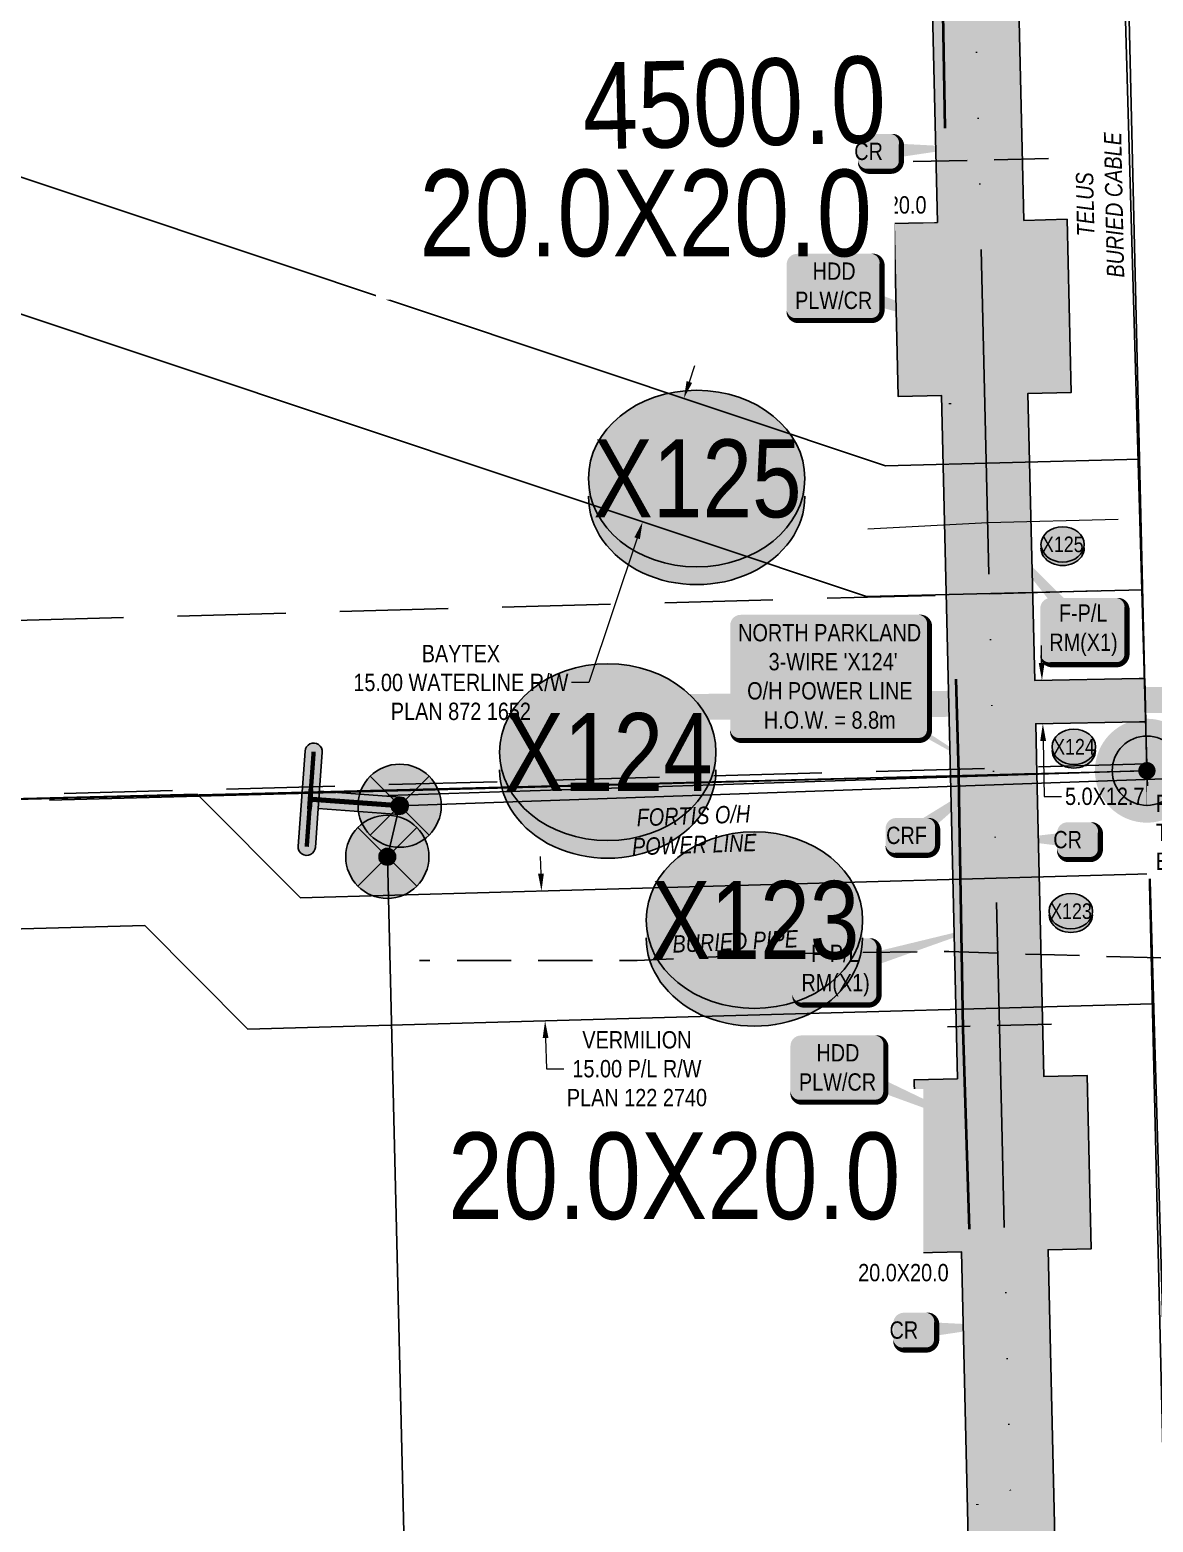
# Model space of a CAD drawing. Extents: x 88833 to 97610, y 5963373 to 5974710.
# Drawn here: x 95443.8 to 95573.4, y 5967470 to 5967642.2 of the extents above; entities that cross this region are included whole.
import ezdxf
from ezdxf.enums import TextEntityAlignment as Align

# ---------------------------------------------------------------- set-up
doc = ezdxf.new("R2010")
doc.units = 0
doc.header["$LTSCALE"] = 5
doc.header["$PDSIZE"] = 5
for name, pattern in [('COOP2', [10, 5, -1, 0, -1, 0, -1, 0, -1, 0, -1]), ('DASHDOT', [25.4, 12.7, -6.35, 0, -6.35]), ('foc-ACCESSROAD', [3.75, 2.5, -1.25]), ('foc-QUARTERLINE', [33, 25, -3, 2, -3]), ('foc-TIELINE', [1.875, 1.25, -0.625]), ('UG_PIPE', [1.875, 1.25, -0.625])]:
    doc.linetypes.add(name, pattern=pattern)
doc.layers.get('Defpoints').update_dxf_attribs({"color": 9})
for name, color, linetype in [('AS-FENCE', 48, 'foc-FENCE'), ('AS-PIPE-UG', 44, 'UG_PIPE'), ('AS-PIPE-UG-T-1000', 44, 'Continuous'), ('AS-POWER', 104, 'foc-POWER'), ('AS-POWER-EXISTING-PP', 72, 'Continuous'), ('AS-POWER-EXISTING-PP-1000', 72, 'Continuous'), ('AS-POWER-T-1000', 104, 'Continuous'), ('AS-ROADS', 254, 'Continuous'), ('AS-SYMBOL', 7, 'Continuous'), ('AS-SYMBOL-1000', 7, 'Continuous'), ('AS-TELEPHONE', 224, 'foc-TEL'), ('AS-TELEPHONE-T-1000', 224, 'Continuous'), ('F-AR', 190, 'foc-ACCESSROAD'), ('F-RW', 190, 'Continuous'), ('L-MON', 1, 'Continuous'), ('L-MON-1000', 1, 'Continuous'), ('L-MON-T-1000', 1, 'Continuous'), ('L-QSEC', 8, 'foc-QUARTERLINE'), ('L-SEC', 7, 'Continuous'), ('L-TITLEDB', 4, 'Continuous'), ('P-APEX RECON PAY ITEMS-1000', 240, 'Continuous'), ('P-APEX RECON-10m BUFFER', 51, 'COOP2'), ('P-APEX RECON-URBAN', 30, 'COOP2'), ('P-APEX RECON-WORK AREA', 104, 'Continuous'), ('P-BUFFER-PURPLE', 187, 'foc-TIELINE'), ('P-BUFFER-PURPLE-T', 187, 'Continuous'), ('P-CROSSINGS', 250, 'Continuous'), ('P-CROSSINGS-1000', 250, 'Continuous')]:
    doc.layers.add(name, color=color, linetype=linetype)
for name, color, linetype, lineweight in [('AS-RECON EXISTING', 151, 'DASHDOT', 40), ('F-WS-T-1000', 190, 'Continuous', 9), ('P-APEX RECON-TWS-T', 104, 'Continuous', 9), ('P-APEX RECON-TWS-T-1000', 104, 'Continuous', 9)]:
    doc.layers.add(name, color=color, linetype=linetype, lineweight=lineweight)
doc.layers.add('AS-WATER PIPE', color=7, linetype='foc-WATER', lineweight=9, true_color=0x8ac4ff)
doc.layers.add('P-APEX RECON-TO BE DRILLED-H', color=7, linetype='Continuous', true_color=0xffafe1)
doc.styles.add('1.8', font='ARIALN.TTF', dxfattribs={"height": 2})
doc.styles.add('100L', font='ARIALN.TTF', dxfattribs={"height": 10})
doc.styles.add('175L', font='ARIALN.TTF', dxfattribs={"height": 2})
doc.styles.add('80', font='ARIALN.TTF', dxfattribs={"height": 10})
doc.styles.add('Crossing', font='ARIALN.TTF', dxfattribs={"height": 10})
doc.styles.add('foc-LtypeFont', font='ARIALN.TTF', dxfattribs={"height": 7.35})
doc.linetypes.add('foc-FENCE', pattern='A,10,-1,["X",foc-LtypeFont,S=0.2,R=0,X=-0.625,Y=-0.75],-1.24', length=12.24)
doc.linetypes.add('foc-POWER', pattern='A,6,-1,["P",foc-LtypeFont,S=0.2,R=0,X=-0.625,Y=-0.75],-1.24,4', length=12.24)
doc.linetypes.add('foc-TEL', pattern='A,2,-1,["T",foc-LtypeFont,S=0.2,R=0,X=-0.425,Y=-0.75],-1.24,8', length=12.24)
doc.linetypes.add('foc-WATER', pattern='A,10,-1,["W",foc-LtypeFont,S=0.2,R=0,X=-0.425,Y=-0.75],-2', length=13)
doc.dimstyles.new('Compass 1 000', dxfattribs={"dimtxt": 1.8, "dimasz": 2, "dimexe": 0.2, "dimexo": 0.0625, "dimgap": 0.5, "dimtad": 0, "dimtih": 1, "dimtoh": 1, "dimzin": 0, "dimdsep": 46, "dimtxsty": '1.8', "dimcen": 0.1, "dimse1": 1, "dimse2": 1, "dimclrd": 256, "dimclrt": 256, "dimaunit": 1, "dimadec": 4, "dimazin": 0, "dimtfac": 0.06, "dimtofl": 0, "dimtmove": 0, "dimatfit": 0, "dimfxl": 0.2, "dimtolj": 1, "dimtzin": 0, "dimlwd": -1, "dimarcsym": 0})

# ---------------------------------------------------------------- blocks, each defined once
blk = doc.blocks.new('fdia')
at = {"color": 255, "const_width": 1}
blk.add_lwpolyline([(-0.5, 0, 1), (0.5, 0, 1)], format="xyb", close=True, dxfattribs=at)
blk = doc.blocks.new('Fdiaa')
blk.add_blockref('fdia', (0, 0))
blk = doc.blocks.new('fdib')
at = {"color": 1, "const_width": 1.6}
blk.add_lwpolyline([(-0.4, 0, 1), (0.4, 0, 1)], format="xyb", close=True, dxfattribs=at)
at = {"color": 1}
blk.add_circle((0, 0), 0.8, dxfattribs=at)
blk = doc.blocks.new('Fdibb')
blk.add_blockref('fdib', (0, 0))
blk = doc.blocks.new('fdicc')
for name in ['Fdibb', 'Fdiaa']:
    blk.add_blockref(name, (0, 0))
blk = doc.blocks.new('FDI')
blk.add_blockref('fdicc', (0, 0))
blk = doc.blocks.new('POWERPOLE')
h = blk.add_hatch(color=255)
edge = h.paths.add_edge_path()
edge.add_arc((0, 0), 0.96, 0, 360)
at = {"linetype": 'Continuous'}
for p, q in [((0.679, -0.679), (-0.679, 0.679)), ((-0.679, -0.679), (0.679, 0.679))]:
    blk.add_line(p, q, dxfattribs=at)
blk.add_circle((0, 0), 0.96, dxfattribs=at)
blk = doc.blocks.new('*U551')
h = blk.add_hatch(color=255)
edge = h.paths.add_edge_path()
edge.add_line((-51.5, -37), (51.5, -37))
edge.add_arc((51.5, -31), 6, 270, 360)
edge.add_line((57.5, -31), (57.5, 29.5))
edge.add_arc((51.5, 29.5), 6, 0, 90)
edge.add_line((51.5, 35.5), (-51.5, 35.5))
edge.add_arc((-51.5, 29.5), 6, 90, 180)
edge.add_line((-57.5, 29.5), (-57.5, -31))
edge.add_arc((-51.5, -31), 6, 180, 270)
at = {"color": 104, "flags": 128}
blk.add_lwpolyline([(-51.5, -37, 3, 3, 0), (51.5, -37, 3, 3, 0.414214), (57.5, -31, 3, 3, 0), (57.5, 29.5, 3, 0, 0.414214), (51.5, 35.5, 0, 0, 0), (-51.5, 35.5, 0, 0, 0.414214), (-57.5, 29.5, 0, 0, 0), (-57.5, -31, 0, 3, 0.414214)], format="xyseb", close=True, dxfattribs=at)
blk.add_lwpolyline([(94.56, -57.3, 0, 7.5, 0), (0, 0, 0, 0, 0)], format="xyseb", dxfattribs=at)
at = {"color": 104, "style": '80'}
blk.add_attdef('ENTER_TEXT_001', (-26.85, -4.92), '', height=10, dxfattribs=at)
blk = doc.blocks.new('*U552')
h = blk.add_hatch(color=255)
h.dxf.hatch_style = 1
edge = h.paths.add_edge_path()
edge.add_arc((0.08, 1.097), 0.2, -4.1716, 175.8284, ccw=False)
edge.add_line((0.279, 1.083), (0.185, -0.214))
edge.add_line((0.185, -0.214), (0.119, -1.112))
edge.add_arc((-0.08, -1.097), 0.2, 175.8284, 355.8284, ccw=False)
edge.add_line((-0.279, -1.083), (-0.119, 1.112))
h = blk.add_hatch(color=255)
h.dxf.hatch_style = 1
edge = h.paths.add_edge_path()
edge.add_arc((2.065, -0.151), 0.2, -94.1716, 85.8284, ccw=False)
edge.add_line((2.05, -0.35), (0.185, -0.214))
edge.add_line((0.185, -0.214), (0.214, 0.185))
edge.add_line((0.214, 0.185), (2.079, 0.049))
at = {"color": 255}
blk.add_lwpolyline([(-0.119, 1.112, -1), (0.279, 1.083), (0.185, -0.214), (0.119, -1.112, -1), (-0.279, -1.083)], format="xyb", close=True, dxfattribs=at)
at = {"color": 72, "const_width": 0.1, "flags": 128}
for points in [[(0.08, 1.097), (-0.08, -1.097)], [(2.065, -0.151), (0, 0)]]:
    blk.add_lwpolyline(points, dxfattribs=at)
at = {"color": 255, "flags": 128}
blk.add_lwpolyline([(2.079, 0.049, -1), (2.05, -0.35), (0.185, -0.214), (0.214, 0.185)], format="xyb", close=True, dxfattribs=at)
blk = doc.blocks.new('*U984')
at = {"true_color": 0xffffa8}
h = blk.add_hatch(color=51, dxfattribs=at)
edge = h.paths.add_edge_path()
edge.add_line((-21.5, -20), (21.5, -20))
edge.add_arc((21.5, -14), 6, 270, 360)
edge.add_line((27.5, -14), (27.5, 12.5))
edge.add_arc((21.5, 12.5), 6, 0, 90)
edge.add_line((21.5, 18.5), (-21.5, 18.5))
edge.add_arc((-21.5, 12.5), 6, 90, 180)
edge.add_line((-27.5, 12.5), (-27.5, -14))
edge.add_arc((-21.5, -14), 6, 180, 270)
at = {"color": 240, "flags": 128}
blk.add_lwpolyline([(-21.5, -20, 3, 3, 0), (21.5, -20, 3, 3, 0.414214), (27.5, -14, 3, 3, 0), (27.5, 12.5, 3, 0, 0.414214), (21.5, 18.5, 0, 0, 0), (-21.5, 18.5, 0, 0, 0.414214), (-27.5, 12.5, 0, 0, 0), (-27.5, -14, 0, 3, 0.414214)], format="xyseb", close=True, dxfattribs=at)
for points in [[(-10.61, 7.54, 0, 10, 0), (0, 0, 5, 5, 0)], [(85.57, -28.3, 0, 10, 0), (0, 0, 5, 5, 0)]]:
    blk.add_lwpolyline(points, format="xyseb", dxfattribs=at)
at = {"color": 4, "style": '80'}
blk.add_attdef('OTHER_001', (-14.7, -5), '', height=10, dxfattribs=at)
blk = doc.blocks.new('*U985')
at = {"true_color": 0xffffa8}
h = blk.add_hatch(color=51, dxfattribs=at)
edge = h.paths.add_edge_path()
edge.add_line((-21.5, -20), (21.5, -20))
edge.add_arc((21.5, -14), 6, 270, 360)
edge.add_line((27.5, -14), (27.5, 12.5))
edge.add_arc((21.5, 12.5), 6, 0, 90)
edge.add_line((21.5, 18.5), (-21.5, 18.5))
edge.add_arc((-21.5, 12.5), 6, 90, 180)
edge.add_line((-27.5, 12.5), (-27.5, -14))
edge.add_arc((-21.5, -14), 6, 180, 270)
at = {"color": 240, "flags": 128}
blk.add_lwpolyline([(-21.5, -20, 3, 3, 0), (21.5, -20, 3, 3, 0.414214), (27.5, -14, 3, 3, 0), (27.5, 12.5, 3, 0, 0.414214), (21.5, 18.5, 0, 0, 0), (-21.5, 18.5, 0, 0, 0.414214), (-27.5, 12.5, 0, 0, 0), (-27.5, -14, 0, 3, 0.414214)], format="xyseb", close=True, dxfattribs=at)
for points in [[(-10.61, 7.54, 0, 10, 0), (0, 0, 5, 5, 0)], [(93.04, -39.18, 0, 10, 0), (0, 0, 5, 5, 0)]]:
    blk.add_lwpolyline(points, format="xyseb", dxfattribs=at)
at = {"color": 4, "style": '80'}
blk.add_attdef('OTHER_001', (-14.7, -5), '', height=10, dxfattribs=at)
blk = doc.blocks.new('*U986')
at = {"true_color": 0xffffa8}
h = blk.add_hatch(color=51, dxfattribs=at)
edge = h.paths.add_edge_path()
edge.add_line((-19, -20), (19, -20))
edge.add_arc((19, -14), 6, 270, 360)
edge.add_line((25, -14), (25, 12.5))
edge.add_arc((19, 12.5), 6, 0, 90)
edge.add_line((19, 18.5), (-19, 18.5))
edge.add_arc((-19, 12.5), 6, 90, 180)
edge.add_line((-25, 12.5), (-25, -14))
edge.add_arc((-19, -14), 6, 180, 270)
at = {"color": 240, "flags": 128}
for points in [[(92.55, 27.58, 0, 10, 0), (0, 0, 5, 5, 0)], [(-10.61, 7.54, 0, 10, 0), (0, 0, 5, 5, 0)]]:
    blk.add_lwpolyline(points, format="xyseb", dxfattribs=at)
blk.add_lwpolyline([(-19, -20, 3, 3, 0), (19, -20, 3, 3, 0.414214), (25, -14, 3, 3, 0), (25, 12.5, 3, 0, 0.414214), (19, 18.5, 0, 0, 0), (-19, 18.5, 0, 0, 0.414214), (-25, 12.5, 0, 0, 0), (-25, -14, 0, 3, 0.414214)], format="xyseb", close=True, dxfattribs=at)
at = {"color": 4, "style": '80'}
blk.add_attdef('OTHER_001', (-14.7, -5), '', height=10, dxfattribs=at)
blk = doc.blocks.new('*U987')
at = {"true_color": 0xffffa8}
h = blk.add_hatch(color=51, dxfattribs=at)
edge = h.paths.add_edge_path()
edge.add_line((-9, -11.5), (9, -11.5))
edge.add_arc((9, -5.5), 6, 270, 360)
edge.add_line((15, -5.5), (15, 4))
edge.add_arc((9, 4), 6, 0, 90)
edge.add_line((9, 10), (-9, 10))
edge.add_arc((-9, 4), 6, 90, 180)
edge.add_line((-15, 4), (-15, -5.5))
edge.add_arc((-9, -5.5), 6, 180, 270)
at = {"color": 240, "flags": 128}
for points in [[(47.15, 34.94, 0, 10, 0), (0, 0, 5, 5, 0)], [(-10.61, 7.54, 0, 10, 0), (0, 0, 5, 5, 0)]]:
    blk.add_lwpolyline(points, format="xyseb", dxfattribs=at)
blk.add_lwpolyline([(-9, -11.5, 3, 3, 0), (9, -11.5, 3, 3, 0.414214), (15, -5.5, 3, 3, 0), (15, 4, 3, 0, 0.414214), (9, 10, 0, 0, 0), (-9, 10, 0, 0, 0.414214), (-15, 4, 0, 0, 0), (-15, -5.5, 0, 3, 0.414214)], format="xyseb", close=True, dxfattribs=at)
at = {"color": 4, "style": '80'}
blk.add_attdef('OTHER_001', (-14.7, -5), '', height=10, dxfattribs=at)
blk = doc.blocks.new('*D988')
at = {"layer": 'Defpoints', "color": 0, "transparency": 16777216}
for p in [(95525.69, 5967597.51), (95514.5, 5967585.42), (95520.93, 5967583.27)]:
    blk.add_point(p, dxfattribs=at)
at = {"layer": 'F-WS-T-1000', "transparency": 16777216}
for p, q in [((95519.89, 5967601.56), (95520.52, 5967603.46)), ((95513.86, 5967583.52), (95508.3, 5967566.86)), ((95508.3, 5967566.86), (95506.3, 5967566.86))]:
    blk.add_line(p, q, dxfattribs=at)
for points in [[(95519.57, 5967601.66), (95520.21, 5967601.45), (95519.26, 5967599.66)], [(95513.55, 5967583.63), (95514.18, 5967583.42), (95514.5, 5967585.42)]]:
    blk.add_solid(points, dxfattribs=at)
at = {"layer": 'F-WS-T-1000', "transparency": 16777216, "insert": (95493.52, 5967566.86), "char_height": 2, "attachment_point": 5, "style": '1.8'}
blk.add_mtext('\\A1;BAYTEX\\P15.00 WATERLINE R/W\\PPLAN 872 1652', dxfattribs=at)
blk = doc.blocks.new('*D989')
at = {"layer": 'Defpoints', "color": 0, "transparency": 16777216}
for p in [(95523.12, 5967543.37), (95503.24, 5967527.83), (95523.54, 5967528.39)]:
    blk.add_point(p, dxfattribs=at)
at = {"layer": 'F-WS-T-1000', "transparency": 16777216}
for p, q in [((95502.77, 5967544.8), (95502.71, 5967546.8)), ((95503.3, 5967525.83), (95503.4, 5967522.28)), ((95503.4, 5967522.28), (95505.4, 5967522.28))]:
    blk.add_line(p, q, dxfattribs=at)
for points in [[(95503.1, 5967544.81), (95502.43, 5967544.79), (95502.82, 5967542.8)], [(95503.63, 5967525.84), (95502.96, 5967525.82), (95503.24, 5967527.83)]]:
    blk.add_solid(points, dxfattribs=at)
at = {"layer": 'F-WS-T-1000', "transparency": 16777216, "insert": (95513.84, 5967522.28), "char_height": 2, "attachment_point": 5, "style": '1.8'}
blk.add_mtext('\\A1;VERMILION\\P15.00 P/L R/W\\PPLAN 122 2740', dxfattribs=at)
blk = doc.blocks.new('*U990')
at = {"true_color": 0xffffa8}
h = blk.add_hatch(color=51, dxfattribs=at)
edge = h.paths.add_edge_path()
edge.add_line((-19, -20), (19, -20))
edge.add_arc((19, -14), 6, 270, 360)
edge.add_line((25, -14), (25, 12.5))
edge.add_arc((19, 12.5), 6, 0, 90)
edge.add_line((19, 18.5), (-19, 18.5))
edge.add_arc((-19, 12.5), 6, 90, 180)
edge.add_line((-25, 12.5), (-25, -14))
edge.add_arc((-19, -14), 6, 180, 270)
at = {"color": 240, "flags": 128}
for points in [[(-55.34, 62.14, 0, 10, 0), (0, 0, 5, 5, 0)], [(-10.61, 7.54, 0, 10, 0), (0, 0, 5, 5, 0)]]:
    blk.add_lwpolyline(points, format="xyseb", dxfattribs=at)
blk.add_lwpolyline([(-19, -20, 3, 3, 0), (19, -20, 3, 3, 0.414214), (25, -14, 3, 3, 0), (25, 12.5, 3, 0, 0.414214), (19, 18.5, 0, 0, 0), (-19, 18.5, 0, 0, 0.414214), (-25, 12.5, 0, 0, 0), (-25, -14, 0, 3, 0.414214)], format="xyseb", close=True, dxfattribs=at)
at = {"color": 4, "style": '80'}
blk.add_attdef('OTHER_001', (-14.7, -5), '', height=10, dxfattribs=at)
blk = doc.blocks.new('*D991')
at = {"layer": 'Defpoints', "color": 0, "transparency": 16777216}
for p in [(95560.59, 5967567.12), (95563.61, 5967567.18), (95563.7, 5967562.18)]:
    blk.add_point(p, dxfattribs=at)
at = {"layer": 'P-APEX RECON-TWS-T-1000', "transparency": 16777216}
for p, q in [((95560.55, 5967569.12), (95560.52, 5967571.12)), ((95560.73, 5967560.12), (95560.85, 5967553.72)), ((95560.85, 5967553.72), (95562.85, 5967553.72))]:
    blk.add_line(p, q, dxfattribs=at)
for points in [[(95560.89, 5967569.12), (95560.22, 5967569.11), (95560.59, 5967567.12)], [(95561.06, 5967560.13), (95560.39, 5967560.12), (95560.69, 5967562.12)]]:
    blk.add_solid(points, dxfattribs=at)
at = {"layer": 'P-APEX RECON-TWS-T-1000', "transparency": 16777216, "insert": (95567.84, 5967553.72), "char_height": 2, "attachment_point": 5, "style": '1.8'}
blk.add_mtext('\\A1;5.0X12.7', dxfattribs=at)
blk = doc.blocks.new('*U992')
at = {"true_color": 0xffffa8}
h = blk.add_hatch(color=51, dxfattribs=at)
edge = h.paths.add_edge_path()
edge.add_line((-6.5, -11.5), (6.5, -11.5))
edge.add_arc((6.5, -5.5), 6, 270, 360)
edge.add_line((12.5, -5.5), (12.5, 4))
edge.add_arc((6.5, 4), 6, 0, 90)
edge.add_line((6.5, 10), (-6.5, 10))
edge.add_arc((-6.5, 4), 6, 90, 180)
edge.add_line((-12.5, 4), (-12.5, -5.5))
edge.add_arc((-6.5, -5.5), 6, 180, 270)
at = {"color": 240, "flags": 128}
for points in [[(-10.61, 7.54, 0, 10, 0), (0, 0, 5, 5, 0)], [(49.71, 2.38, 0, 10, 0), (0, 0, 5, 5, 0)]]:
    blk.add_lwpolyline(points, format="xyseb", dxfattribs=at)
blk.add_lwpolyline([(-6.5, -11.5, 3, 3, 0), (6.5, -11.5, 3, 3, 0.414214), (12.5, -5.5, 3, 3, 0), (12.5, 4, 3, 0, 0.414214), (6.5, 10, 0, 0, 0), (-6.5, 10, 0, 0, 0.414214), (-12.5, 4, 0, 0, 0), (-12.5, -5.5, 0, 3, 0.414214)], format="xyseb", close=True, dxfattribs=at)
at = {"color": 4, "style": '80'}
blk.add_attdef('OTHER_001', (-14.7, -5), '', height=10, dxfattribs=at)
blk = doc.blocks.new('xing2')
h = blk.add_hatch(color=50)
h.dxf.hatch_style = 1
edge = h.paths.add_edge_path()
edge.add_ellipse((0, 0), major_axis=(-12.5, 0), ratio=0.816297, start_angle=0, end_angle=360)
h = blk.add_hatch(color=250)
h.dxf.hatch_style = 1
edge = h.paths.add_edge_path()
edge.add_ellipse((0, -2.05), major_axis=(-12.5, 0), ratio=0.816297, start_angle=0, end_angle=180)
edge.add_line((12.5, -2.05), (12.5, 0))
edge.add_ellipse((0, 0), major_axis=(-12.5, 0), ratio=0.816297, start_angle=0, end_angle=180, ccw=False)
edge.add_line((-12.5, 0), (-12.5, -2.05))
at = {"color": 250}
blk.add_ellipse((0, 0), major_axis=(-12.5, 0), ratio=0.816297, dxfattribs=at)
blk.add_ellipse((0, -2.05), major_axis=(-12.5, 0), ratio=0.816297, start_param=0, end_param=3.141593, dxfattribs=at)
at = {"color": 250, "style": 'Crossing'}
blk.add_attdef('CROSSING', text='', height=9, dxfattribs=at).set_placement((0.09, 0.02), align=Align.MIDDLE_CENTER)
at = {"color": 250, "style": 'Crossing', "flags": 1}
for tag, p in [('OWNER', (0.09, -12.49)), ('DESCRIPTION', (0.09, -25.77)), ('LOCATION', (0.09, -39.3)), ('DWG_REF', (0.09, -52.84))]:
    blk.add_attdef(tag, text='', height=9, dxfattribs=at).set_placement(p, align=Align.MIDDLE_CENTER)
blk = doc.blocks.new('*U1143')
h = blk.add_hatch(color=255)
h.dxf.hatch_style = 1
edge = h.paths.add_edge_path()
edge.add_arc((0.08, 1.1), 0.2, -4.1716, 175.8284, ccw=False)
edge.add_line((0.28, 1.08), (0.18, -0.21))
edge.add_line((0.18, -0.21), (0.12, -1.11))
edge.add_arc((-0.08, -1.1), 0.2, 175.8284, 355.8284, ccw=False)
edge.add_line((-0.28, -1.08), (-0.12, 1.11))
h = blk.add_hatch(color=255)
h.dxf.hatch_style = 1
edge = h.paths.add_edge_path()
edge.add_arc((10.33, -0.75), 0.2, -94.1716, 85.8284, ccw=False)
edge.add_line((10.32, -0.95), (0.18, -0.21))
edge.add_line((0.18, -0.21), (0.21, 0.18))
edge.add_line((0.21, 0.18), (10.35, -0.55))
at = {"color": 255}
blk.add_lwpolyline([(-0.12, 1.11, -1), (0.28, 1.08), (0.18, -0.21), (0.12, -1.11, -1), (-0.28, -1.08)], format="xyb", close=True, dxfattribs=at)
at = {"color": 72, "const_width": 0.1, "flags": 128}
for points in [[(0.08, 1.1), (-0.08, -1.1)], [(10.33, -0.75), (0, 0)]]:
    blk.add_lwpolyline(points, dxfattribs=at)
at = {"color": 255, "flags": 128}
blk.add_lwpolyline([(10.35, -0.55, -1), (10.32, -0.95), (0.18, -0.21), (0.21, 0.18)], format="xyb", close=True, dxfattribs=at)
blk = doc.blocks.new('*U1222')
at = {"true_color": 0xffffa8}
h = blk.add_hatch(color=51, dxfattribs=at)
edge = h.paths.add_edge_path()
edge.add_line((-6.5, -11.5), (6.5, -11.5))
edge.add_arc((6.5, -5.5), 6, 270, 360)
edge.add_line((12.5, -5.5), (12.5, 4))
edge.add_arc((6.5, 4), 6, 0, 90)
edge.add_line((6.5, 10), (-6.5, 10))
edge.add_arc((-6.5, 4), 6, 90, 180)
edge.add_line((-12.5, 4), (-12.5, -5.5))
edge.add_arc((-6.5, -5.5), 6, 180, 270)
at = {"color": 240, "flags": 128}
for points in [[(-10.61, 7.54, 0, 10, 0), (0, 0, 5, 5, 0)], [(-41.19, 0.3, 0, 10, 0), (0, 0, 5, 5, 0)]]:
    blk.add_lwpolyline(points, format="xyseb", dxfattribs=at)
blk.add_lwpolyline([(-6.5, -11.5, 3, 3, 0), (6.5, -11.5, 3, 3, 0.414214), (12.5, -5.5, 3, 3, 0), (12.5, 4, 3, 0, 0.414214), (6.5, 10, 0, 0, 0), (-6.5, 10, 0, 0, 0.414214), (-12.5, 4, 0, 0, 0), (-12.5, -5.5, 0, 3, 0.414214)], format="xyseb", close=True, dxfattribs=at)
at = {"color": 4, "style": '80'}
blk.add_attdef('OTHER_001', (-14.7, -5), '', height=10, dxfattribs=at)

msp = doc.modelspace()

# ---------------------------------------------------------------- hatches: boundary and pattern name
at = {"layer": 'P-APEX RECON-10m BUFFER', "transparency": 33554687}
h = msp.add_hatch(color=256, dxfattribs=at)
h.dxf.hatch_style = 1
h.paths.add_polyline_path([(95559.868, 5967562.107), (95571.84, 5967562.338), (95572.569, 5967562.338), (95572.452, 5967567.334), (95571.792, 5967567.334), (95559.75, 5967567.101), (95558.974, 5967600.233), (95563.968, 5967600.35), (95563.498, 5967620.329), (95558.504, 5967620.211), (95555.832, 5967733.72), (95568.187, 5967732.495), (95568.568, 5967732.497), (95568.419, 5967737.493), (95560.723, 5967738.255), (95560.312, 5967755.703), (95555.317, 5967755.585), (95554.709, 5967781.411), (95559.704, 5967781.528), (95559.234, 5967801.507), (95554.239, 5967801.389), (95551.991, 5967896.887), (95550, 5967896.832), (95549.997, 5967896.937), (95530.02, 5967896.398), (95530.559, 5967876.421), (95542.47, 5967876.743), (95544.25, 5967801.154), (95539.255, 5967801.037), (95539.725, 5967781.058), (95544.72, 5967781.176), (95545.328, 5967755.35), (95540.333, 5967755.232), (95540.804, 5967735.254), (95545.798, 5967735.371), (95548.515, 5967619.976), (95543.519, 5967619.859), (95543.99, 5967599.88), (95548.984, 5967599.998), (95550.014, 5967556.081), (95560.003, 5967556.348)])
h = msp.add_hatch(color=256, dxfattribs=at)
h.dxf.hatch_style = 1
h.paths.add_polyline_path([(95563.645, 5967400.437), (95566.535, 5967276.545), (95567.778, 5967276.454), (95569.045, 5967276.398), (95570.436, 5967276.36), (95571.756, 5967276.253), (95572.96, 5967276.183), (95575.439, 5967276.057), (95576.661, 5967275.992), (95577.935, 5967275.945), (95579.305, 5967275.866), (95579.441, 5967270.859), (95579.055, 5967270.876), (95577.698, 5967270.954), (95576.436, 5967271.001), (95575.18, 5967271.068), (95572.687, 5967271.194), (95571.409, 5967271.269), (95570.167, 5967271.37), (95568.867, 5967271.405), (95567.484, 5967271.466), (95566.652, 5967271.527), (95567.085, 5967252.94), (95571.976, 5967253.135), (95572.019, 5967252.05), (95579.844, 5967253.792), (95579.964, 5967248.7), (95572.221, 5967246.976), (95572.769, 5967233.166), (95567.551, 5967232.959), (95578.058, 5966782.565), (95583.099, 5966782.659), (95583.192, 5966777.661), (95591.067, 5966777.806), (95591.302, 5966767.817), (95583.38, 5966767.67), (95583.474, 5966762.679), (95563.493, 5966762.304), (95563.118, 5966782.284), (95568.068, 5966782.377), (95557.566, 5967232.562), (95552.801, 5967232.373), (95552.404, 5967242.357), (95522.26, 5967241.117), (95522.657, 5967231.133), (95502.688, 5967230.339), (95501.895, 5967250.308), (95506.827, 5967250.504), (95505.481, 5967284.36), (95506.443, 5967287.871), (95509.668, 5967289.7), (95515.585, 5967281.743), (95515.802, 5967276.285), (95517.366, 5967276.334), (95518.605, 5967276.33), (95519.668, 5967276.271), (95520.734, 5967276.311), (95521.895, 5967276.363), (95523.155, 5967276.357), (95524.097, 5967276.332), (95525.051, 5967276.472), (95526.517, 5967276.535), (95527.674, 5967276.434), (95528.657, 5967276.442), (95529.71, 5967276.447), (95532.211, 5967276.616), (95533.363, 5967276.567), (95534.573, 5967276.564), (95535.78, 5967276.511), (95536.927, 5967276.571), (95538.129, 5967276.655), (95539.443, 5967276.723), (95540.634, 5967276.727), (95541.771, 5967276.767), (95542.959, 5967276.806), (95544.159, 5967276.879), (95546.932, 5967276.904), (95548.063, 5967276.792), (95549.214, 5967276.834), (95550.476, 5967276.755), (95551.505, 5967276.786), (95552.752, 5967276.815), (95553.957, 5967276.781), (95555.107, 5967276.787), (95556.313, 5967276.764), (95556.535, 5967276.762), (95553.655, 5967400.204), (95548.661, 5967400.087), (95548.194, 5967420.066), (95553.189, 5967420.182), (95551.3, 5967501.164), (95546.306, 5967501.047), (95545.838, 5967521.026), (95550.833, 5967521.142), (95550.014, 5967556.081), (95560.003, 5967556.348), (95560.822, 5967521.376), (95565.817, 5967521.493), (95566.284, 5967501.514), (95561.289, 5967501.397), (95563.154, 5967421.442), (95575.891, 5967421.443), (95576.009, 5967416.447), (95568.268, 5967416.447), (95568.639, 5967400.553)])
h.paths.add_polyline_path([(95556.651, 5967271.765), (95557.1, 5967252.55), (95516.811, 5967250.894), (95516.001, 5967271.293), (95517.436, 5967271.338), (95518.458, 5967271.334), (95519.625, 5967271.27), (95520.94, 5967271.32), (95521.994, 5967271.367), (95523.075, 5967271.361), (95524.395, 5967271.326), (95525.523, 5967271.491), (95526.407, 5967271.53), (95527.478, 5967271.436), (95528.689, 5967271.447), (95529.889, 5967271.452), (95532.273, 5967271.613), (95533.252, 5967271.571), (95534.457, 5967271.568), (95535.8, 5967271.509), (95537.232, 5967271.584), (95538.433, 5967271.668), (95539.581, 5967271.728), (95540.73, 5967271.731), (95541.942, 5967271.774), (95543.192, 5967271.815), (95544.332, 5967271.884), (95546.708, 5967271.906), (95547.905, 5967271.787), (95549.149, 5967271.832), (95550.396, 5967271.755), (95551.637, 5967271.792), (95552.74, 5967271.817), (95553.9, 5967271.785), (95555.073, 5967271.79), (95556.241, 5967271.769)], flags=16)
at = {"layer": 'P-APEX RECON-TO BE DRILLED-H', "transparency": 33554687}
h = msp.add_hatch(color=256, dxfattribs=at)
h.dxf.hatch_style = 1
h.paths.add_polyline_path([(95560.987, 5967514.36), (95550.998, 5967514.125), (95548.82, 5967607.004), (95553.815, 5967607.121), (95558.809, 5967607.238)])

# ---------------------------------------------------------------- linework, layer by layer
at = {"layer": 'AS-FENCE', "flags": 128}
msp.add_lwpolyline([(95485.091, 5967553.813), (95571.917, 5967556.675)], dxfattribs=at)
at = {"layer": 'AS-PIPE-UG', "flags": 128}
msp.add_lwpolyline([(95574.297, 5967535.086), (95562.047, 5967535.417), (95549.832, 5967535.811), (95531.628, 5967535.584), (95513.857, 5967534.8), (95488.759, 5967534.797)], dxfattribs=at)
at = {"layer": 'AS-POWER', "flags": 128}
msp.add_lwpolyline([(95490.369, 5967304.229), (95487.992, 5967425.836), (95485.035, 5967546.753), (95486.453, 5967552.646), (95592.13, 5967556.347)], dxfattribs=at)
at = {"layer": 'AS-RECON EXISTING', "flags": 128}
msp.add_lwpolyline([(96633.948, 5966928.839), (96640.077, 5966924.931), (96645.978, 5966920.075), (96651.834, 5966916.724), (96657.417, 5966916.344), (96668.977, 5966916.141), (96687.541, 5966914.927), (96705.964, 5966912.512), (96724.813, 5966909.613), (96736.557, 5966907.443), (96758.437, 5966899.871), (96770.722, 5966896.368), (96781.147, 5966895.414), (96794.838, 5966889.311), (96799.274, 5966886.401), (96802.094, 5966883.685), (96805.477, 5966855.845), (96805.788, 5966844.181), (96806.156, 5966810.59), (96807.057, 5966785.167), (96806.637, 5966779.481), (96798.528, 5966693.377), (96688.198, 5966692.549), (96663.686, 5966692.365), (96656.019, 5966692.157), (95751.595, 5966676.959), (95724.078, 5966676.955), (95699.65, 5966677.239), (95694.671, 5966677.425), (95694.25, 5966692.637), (95693.546, 5966710.182), (95692.591, 5966731.375), (95692.35, 5966756.345), (95692.516, 5966758.95), (95692.719, 5966762.38), (95691.597, 5966770.718), (95690.664, 5966773.825), (95688.087, 5966775.905), (95672.637, 5966776.653), (95655.69, 5966777.062), (95644.247, 5966777.673), (95630.18, 5966777.809), (95613.827, 5966778.037), (95606.343, 5966777.759), (95585.592, 5966777.785), (95582.019, 5966777.564), (95576.209, 5966778.236), (95573.248, 5966779.036), (95570.569, 5966781.031), (95569.04, 5966781.995), (95568.922, 5966801.347), (95568.609, 5966810.447), (95568.333, 5966823.351), (95568.115, 5966838.233), (95567.871, 5966854.298), (95567.568, 5966870.44), (95566.801, 5966903.482), (95566.494, 5966923.36), (95565.716, 5966955.064), (95565.225, 5966972.956), (95564.824, 5966985.405), (95564.192, 5967004.8), (95563.915, 5967025.258), (95563.122, 5967054.996), (95562.451, 5967083.533), (95562.079, 5967106.565), (95561.404, 5967138.898), (95560.783, 5967163.481), (95560.154, 5967188.011), (95560.044, 5967203.254), (95559.52, 5967223.417), (95558.956, 5967245.665), (95559.079, 5967250.204), (95559.067, 5967258.882), (95558.358, 5967265.292), (95558.318, 5967275.704), (95557.951, 5967291.105), (95557.968, 5967302.319), (95557.565, 5967311.936), (95558.437, 5967323.498), (95557.401, 5967329.366), (95556.985, 5967337.871), (95556.886, 5967340.797), (95556.542, 5967347.53), (95555.886, 5967354.717), (95555.17, 5967366.397), (95554.778, 5967380.39), (95554.438, 5967388.412), (95554.1, 5967410.928), (95553.83, 5967429.313), (95553.204, 5967469.831), (95552.546, 5967492.604), (95551.514, 5967526.863), (95551.065, 5967551.215), (95551.005, 5967556.398), (95550.679, 5967568.248), (95550.179, 5967588.724), (95549.693, 5967617.885), (95548.988, 5967653.514), (95548.393, 5967686.287), (95547.997, 5967716.676), (95547.497, 5967747.503), (95546.618, 5967777.571), (95546.414, 5967804.37), (95545.544, 5967845.99), (95544.415, 5967869.377), (95544.011, 5967886.093), (95544.472, 5967898.036), (95539.707, 5967897.036), (95537.983, 5967896.822), (95533.729, 5967896.293), (95519.655, 5967896.472), (95507.792, 5967896.02), (95489.956, 5967895.562), (95488.023, 5967895.316), (95487.465, 5967902.672), (95487.967, 5967910.074), (95488.018, 5967910.824), (95489.002, 5967911.887), (95494.377, 5967912.469)], dxfattribs=at)
at = {"layer": 'AS-ROADS', "const_width": 2.998, "flags": 128}
msp.add_lwpolyline([(95508.871, 5967563.901), (95547.564, 5967564.368), (95571.816, 5967564.836), (95581.423, 5967564.836)], dxfattribs=at)
at = {"layer": 'AS-TELEPHONE', "flags": 128}
msp.add_lwpolyline([(95631.684, 5964941.364), (95632.04, 5964988.804), (95629.076, 5965053.086), (95629.381, 5965094.125), (95629.403, 5965121.794), (95609.784, 5965917.258), (95594.983, 5966760.026), (95594.78, 5966783.931), (95593.041, 5966838.417), (95591.969, 5966873.592), (95590.964, 5966921.305), (95561.862, 5967934.43)], dxfattribs=at)
at = {"layer": 'AS-WATER PIPE', "flags": 128}
msp.add_lwpolyline([(95540.478, 5967584.605), (95554.327, 5967585.354), (95569.381, 5967585.721)], dxfattribs=at)
at = {"layer": 'F-AR', "flags": 128}
msp.add_lwpolyline([(95572.684, 5967557.463), (95107.759, 5967544.789), (95102.459, 5967764.181), (95122.574, 5967764.667), (95127.386, 5967565.452), (95572.211, 5967577.578)], dxfattribs=at)
at = {"layer": 'F-RW', "flags": 128}
for points in [[(95306.378, 5967670.776), (95107.952, 5967827.821), (95106.99, 5967828.582), (95103.056, 5967831.699), (95101.05, 5967833.458), (95091.675, 5967821.575), (95299.167, 5967657.372), (95540.346, 5967576.782), (95572.211, 5967577.578), (95571.856, 5967592.648), (95542.549, 5967591.88)], [(95572.983, 5967544.767), (95474.998, 5967542.016), (95463.085, 5967553.986), (95167.107, 5967546.407), (94767.169, 5967535.502), (94571.176, 5967530.177), (94004.008, 5967514.769), (93961.676, 5967513.619), (93961.991, 5967498.599), (94767.495, 5967520.269), (95167.502, 5967531.03), (95457.027, 5967538.819), (95468.918, 5967526.87), (95573.336, 5967529.781)]]:
    msp.add_lwpolyline(points, close=True, dxfattribs=at)
at = {"layer": 'L-QSEC', "flags": 128}
msp.add_lwpolyline([(93961.562, 5967513.639), (95572.702, 5967556.687)], dxfattribs=at)
at = {"layer": 'L-SEC', "flags": 128}
for points in [[(95572.702, 5967556.687), (95553.805, 5968360.41)], [(95591.633, 5966753.79), (95572.702, 5967556.687)]]:
    msp.add_lwpolyline(points, dxfattribs=at)
at = {"layer": 'L-TITLEDB', "flags": 128}
msp.add_lwpolyline([(95187.758, 5966743.659), (95167.107, 5967546.407), (95572.702, 5967556.687), (95591.633, 5966753.79)], close=True, dxfattribs=at)
at = {"layer": 'P-APEX RECON-WORK AREA', "flags": 128}
for points in [[(95545.798, 5967735.371), (95548.515, 5967619.976), (95543.519, 5967619.859), (95543.99, 5967599.88), (95548.984, 5967599.998), (95550.014, 5967556.081), (95560.003, 5967556.348), (95559.868, 5967562.107), (95571.84, 5967562.338), (95572.569, 5967562.338), (95572.452, 5967567.334), (95571.792, 5967567.334), (95559.75, 5967567.101), (95558.974, 5967600.233), (95563.968, 5967600.35), (95563.498, 5967620.329), (95558.504, 5967620.211), (95555.832, 5967733.72)], [(95553.189, 5967420.182), (95551.3, 5967501.164), (95546.306, 5967501.047), (95545.838, 5967521.026), (95550.833, 5967521.142), (95550.014, 5967556.081), (95560.003, 5967556.348), (95560.822, 5967521.376), (95565.817, 5967521.493), (95566.284, 5967501.514), (95561.289, 5967501.397), (95563.154, 5967421.442)]]:
    msp.add_lwpolyline(points, dxfattribs=at)
at = {"layer": 'P-BUFFER-PURPLE'}
for p, q in [((95561.334, 5967627.357), (95545.351, 5967626.98)), ((95561.68, 5967527.416), (95549.693, 5967527.135))]:
    msp.add_line(p, q, dxfattribs=at)

# ---------------------------------------------------------------- block references
at = {"layer": 'AS-POWER-EXISTING-PP', "color": 5, "xscale": 5, "yscale": 5, "zscale": 5}
for p in [(95486.453, 5967552.646), (95485.03, 5967546.75)]:
    msp.add_blockref('POWERPOLE', p, dxfattribs=at)
at = {"layer": 'AS-POWER-EXISTING-PP-1000', "xscale": 0.9992045070000001, "yscale": 0.9992045070000001, "zscale": 0.9992045070000001}
for p in [(95486.453, 5967552.646), (95485.03, 5967546.75)]:
    msp.add_blockref('POWERPOLE', p, dxfattribs=at)
at = {"layer": 'AS-POWER-T-1000', "color": 5}
ref = msp.add_blockref('*U551', (95536.108, 5967567.579), dxfattribs=dict(at, xscale=0.2, yscale=0.2, zscale=0.2))
ref.add_attrib('ENTER_TEXT_001', 'NORTH PARKLAND', (95525.522, 5967571.618), dxfattribs={"layer": '0', "color": 104, "height": 2, "style": '80'})
ref.add_attrib('ENTER_TEXT_002', " 3-WIRE 'X124'", (95528.404, 5967568.276), dxfattribs={"layer": '0', "color": 104, "height": 2, "style": '80'})
ref.add_attrib('ENTER_TEXT_003', 'O/H POWER LINE', (95526.564, 5967564.908), dxfattribs={"layer": '0', "color": 104, "height": 2, "style": '80'})
ref.add_attrib('ENTER_TEXT_004', 'H.O.W. = 8.8m', (95528.485, 5967561.539), dxfattribs={"layer": '0', "color": 104, "height": 2, "style": '80'})
at = {"layer": 'AS-SYMBOL', "color": 5, "xscale": 5, "yscale": 5, "zscale": 5}
msp.add_blockref('*U552', (95476.129, 5967553.399), dxfattribs=at)
at = {"layer": 'AS-SYMBOL-1000', "xscale": 0.9992045070000001, "yscale": 0.9992045070000001, "zscale": 0.9992045070000001}
msp.add_blockref('*U1143', (95476.129, 5967553.399), dxfattribs=at)
at = {"layer": 'L-MON-1000', "color": 5}
msp.add_blockref('FDI', (95572.702, 5967556.687), dxfattribs=at)
at = {"layer": 'P-APEX RECON PAY ITEMS-1000'}
ref = msp.add_blockref('*U990', (95565.399, 5967572.922), dxfattribs=dict(at, xscale=0.2, yscale=0.2, zscale=0.2))
ref.add_attrib('OTHER_001', 'F-P/L', (95562.545, 5967573.883), dxfattribs={"layer": '0', "color": 4, "height": 2, "style": '80'})
ref.add_attrib('OTHER_002', 'RM(X1)', (95561.436, 5967570.516), dxfattribs={"layer": '0', "color": 4, "height": 2, "style": '80'})
at = {"layer": 'P-APEX RECON PAY ITEMS-1000', "xscale": 0.2, "yscale": 0.2, "zscale": 0.2}
for name, p, values in [('*U987', (95545.544, 5967549.223), {'OTHER_001': 'CRF'}), ('*U1222', (95564.838, 5967548.732), {'OTHER_001': 'CR'}), ('*U992', (95545.936, 5967492.126), {'OTHER_001': 'CR'})]:
    msp.add_blockref(name, p, dxfattribs=at).add_auto_attribs(values)
at = {"layer": 'P-APEX RECON PAY ITEMS-1000'}
ref = msp.add_blockref('*U986', (95536.789, 5967533.644), dxfattribs=dict(at, xscale=0.2, yscale=0.2, zscale=0.2))
ref.add_attrib('OTHER_001', 'F-P/L', (95533.935, 5967534.604), dxfattribs={"layer": '0', "color": 4, "height": 2, "style": '80'})
ref.add_attrib('OTHER_002', 'RM(X1)', (95532.826, 5967531.237), dxfattribs={"layer": '0', "color": 4, "height": 2, "style": '80'})
at = {"layer": 'P-CROSSINGS', "xscale": 0.9992045070000001, "yscale": 0.9992045070000001, "zscale": 0.9992045070000001}
for p, values in [((95520.736, 5967590.407), {'CROSSING': 'X125'}), ((95510.475, 5967558.823), {'CROSSING': 'X124'}), ((95527.394, 5967539.445), {'CROSSING': 'X123'})]:
    msp.add_blockref('xing2', p, dxfattribs=at).add_auto_attribs(values)
at = {"layer": 'P-CROSSINGS-1000', "xscale": 0.1998409014, "yscale": 0.1998409014, "zscale": 0.1998409014}
for p, values in [((95562.974, 5967582.811), {'CROSSING': 'X125'}), ((95564.269, 5967559.447), {'CROSSING': 'X124'}), ((95563.926, 5967540.473), {'CROSSING': 'X123'})]:
    msp.add_blockref('xing2', p, dxfattribs=at).add_auto_attribs(values)

# ---------------------------------------------------------------- texts
at = {"layer": 'AS-PIPE-UG-T-1000', "insert": (95517.892, 5967537.666), "char_height": 1.99841, "attachment_point": 1, "rotation": 2.52771, "style": '175L'}
msp.add_mtext_dynamic_manual_height_columns('{\\fArial Narrow|b0|i1|c0|p34;BURIED PIPE}', width=14.76488, gutter_width=10, heights=[0], dxfattribs=at)
at = {"layer": 'AS-POWER-T-1000', "insert": (95513.05, 5967552.24), "char_height": 2, "attachment_point": 1, "rotation": 2.00586, "style": '100L'}
msp.add_mtext_dynamic_manual_height_columns('\\pi0.72178;{\\fArial Narrow|b0|i1|c0|p34;FORTIS O/H\\P\\pi0.071027;POWER LINE}', width=14.51859, gutter_width=55, heights=[0], dxfattribs=at)

# ---------------------------------------------------------------- dimensions: what is measured, and where the dimension line sits
at = {"layer": 'F-WS-T-1000'}
dim = msp.add_linear_dim(base=(95514.498, 5967585.419), p1=(95525.688, 5967597.513), p2=(95520.929, 5967583.27), angle=251.52294, text='BAYTEX\\P15.00 WATERLINE R/W\\PPLAN 872 1652', dimstyle='Compass 1 000', dxfattribs=at)
dim.commit()
dim.dimension.update_dxf_attribs({"geometry": '*D988', "text_midpoint": (95493.517, 5967566.861), "dimtype": 161})
at = {"layer": 'P-APEX RECON-TWS-T-1000'}
dim = msp.add_linear_dim(base=(95560.592, 5967567.118), p1=(95563.702, 5967562.181), p2=(95563.606, 5967567.176), angle=91.10636, text='5.0X12.7', dimstyle='Compass 1 000', dxfattribs=at)
dim.commit()
dim.dimension.update_dxf_attribs({"geometry": '*D991', "text_midpoint": (95567.837, 5967553.723), "dimtype": 161})

# ---------------------------------------------------------------- next in the draw order: texts
at = {"layer": 'AS-TELEPHONE-T-1000', "insert": (95564.758, 5967613.437), "char_height": 2, "attachment_point": 1, "rotation": 91.22578, "style": '100L', "bg_fill": 3, "box_fill_scale": 1.1, "bg_fill_color": 256, "bg_fill_transparency": 0}
msp.add_mtext_dynamic_manual_height_columns('\\pi4.9131;{\\fArial Narrow|b0|i1|c0|p34;TELUS\\P\\pi0.066532;BURIED CABLE}', width=16.93798, gutter_width=55, heights=[0], dxfattribs=at)
at = {"layer": 'L-MON-T-1000', "insert": (95573.728, 5967553.913), "char_height": 2, "attachment_point": 1, "style": '100L', "bg_fill": 2}
msp.add_mtext_dynamic_manual_height_columns('FD.I.\\PTOP BROKEN\\PE.1/4 30', width=14.86266, gutter_width=50, heights=[0], dxfattribs=at)
at = {"layer": 'P-APEX RECON-TWS-T', "insert": (95492.022, 5967514.932), "char_height": 10, "attachment_point": 1, "style": '175L', "bg_fill": 2}
msp.add_mtext_dynamic_manual_height_columns('20.0X20.0', width=49.86126, gutter_width=100, heights=[0], dxfattribs=at)
at = {"layer": 'P-APEX RECON-TWS-T-1000', "insert": (95536.816, 5967622.993), "char_height": 2, "attachment_point": 1, "style": '175L', "bg_fill": 2}
msp.add_mtext_dynamic_manual_height_columns('20.0X20.0', width=10.36249, gutter_width=100, heights=[0], dxfattribs=at)

# ---------------------------------------------------------------- next in the draw order: block references
at = {"layer": 'L-MON', "color": 5, "xscale": 5, "yscale": 5, "zscale": 5}
msp.add_blockref('FDI', (95572.702, 5967556.687), dxfattribs=at)
at = {"layer": 'P-APEX RECON PAY ITEMS-1000'}
ref = msp.add_blockref('*U985', (95537.065, 5967522.428), dxfattribs=dict(at, xscale=0.2, yscale=0.2, zscale=0.2))
ref.add_attrib('OTHER_001', 'HDD', (95534.559, 5967523.13), dxfattribs={"layer": '0', "color": 4, "height": 2, "style": '80'})
ref.add_attrib('OTHER_002', 'PLW/CR', (95532.538, 5967519.761), dxfattribs={"layer": '0', "color": 4, "height": 2, "style": '80'})

# ---------------------------------------------------------------- next in the draw order: texts
at = {"layer": 'P-APEX RECON-TWS-T', "insert": (95488.734, 5967626.062), "char_height": 10, "attachment_point": 1, "style": '175L', "bg_fill": 2}
msp.add_mtext_dynamic_manual_height_columns('20.0X20.0', width=49.86126, gutter_width=100, heights=[0], dxfattribs=at)
at = {"layer": 'P-APEX RECON-TWS-T-1000', "insert": (95539.376, 5967499.758), "char_height": 2, "attachment_point": 1, "style": '175L', "bg_fill": 2}
msp.add_mtext_dynamic_manual_height_columns('20.0X20.0', width=10.36249, gutter_width=100, heights=[0], dxfattribs=at)

# ---------------------------------------------------------------- next in the draw order: dimensions: what is measured, and where the dimension line sits
at = {"layer": 'F-WS-T-1000'}
dim = msp.add_linear_dim(base=(95503.241, 5967527.827), p1=(95523.121, 5967543.367), p2=(95523.538, 5967528.393), angle=271.59678, text='VERMILION\\P15.00 P/L R/W\\PPLAN 122 2740', dimstyle='Compass 1 000', dxfattribs=at)
dim.commit()
dim.dimension.update_dxf_attribs({"geometry": '*D989', "text_midpoint": (95513.84, 5967522.276), "dimtype": 161})

# ---------------------------------------------------------------- next in the draw order: linework, layer by layer
at = {"layer": 'P-APEX RECON-URBAN', "ltscale": 1.5, "flags": 128}
msp.add_lwpolyline([(95604.664, 5963883.775), (95600.688, 5963884.065), (95571.901, 5963891.318), (95550.768, 5963922.089), (95550.576, 5963922.388), (95478.967, 5963996.096), (95465.352, 5964311.406), (95468.839, 5964421.135), (95470.649, 5964475.305), (95620.187, 5964480.377), (95611.989, 5964873.285), (95529.082, 5964871.565), (95526.625, 5964991.535), (95665.381, 5964994.31), (95662.79, 5965117.145), (95662.114, 5965146.983), (95828.828, 5965237.722), (95821.659, 5965434.392), (95656.094, 5965431.226), (95637.653, 5966315.61), (95636.831, 5966360.608), (95631.163, 5966670.767), (95630.418, 5966710.155), (95629.286, 5966773.514), (95573.296, 5966772.481), (95562.209, 5967247.76), (95558.533, 5967405.315), (95555.954, 5967515.885), (95553.815, 5967607.121), (95550.488, 5967748.44), (95549.548, 5967788.356), (95547.114, 5967891.755), (95538.108, 5967891.507), (95535.601, 5967998.025), (95514.647, 5968047.887), (95530.424, 5968091.293), (95528.948, 5968153.973), (95524.05, 5968359.55), (95523.447, 5968384.548), (95600.52, 5968386.516), (95597.793, 5968513.781), (95647.557, 5968535.504), (95594.679, 5968659.067), (95594.153, 5968683.607), (95593.146, 5968730.564), (95586.83, 5969025.233), (95585.973, 5969065.243), (95584.576, 5969130.419), (95583.347, 5969187.024), (95576.228, 5969512.869), (95575.431, 5969547.888), (95567.508, 5969905.416), (95562.187, 5969910.496)], dxfattribs=at)

# ---------------------------------------------------------------- next in the draw order: block references
at = {"layer": 'P-APEX RECON PAY ITEMS-1000', "xscale": 0.2, "yscale": 0.2, "zscale": 0.2}
msp.add_blockref('*U992', (95541.867, 5967628.175), dxfattribs=at).add_auto_attribs({'OTHER_001': 'CR'})
at = {"layer": 'P-APEX RECON PAY ITEMS-1000'}
ref = msp.add_blockref('*U984', (95536.625, 5967612.646), dxfattribs=dict(at, xscale=0.2, yscale=0.2, zscale=0.2))
ref.add_attrib('OTHER_001', 'HDD', (95534.119, 5967613.347), dxfattribs={"layer": '0', "color": 4, "height": 2, "style": '80'})
ref.add_attrib('OTHER_002', 'PLW/CR', (95532.098, 5967609.979), dxfattribs={"layer": '0', "color": 4, "height": 2, "style": '80'})

# ---------------------------------------------------------------- next in the draw order: texts
at = {"layer": 'P-BUFFER-PURPLE-T', "style": '1.8'}
msp.add_text('4500.0', height=9.992, rotation=1.34853, dxfattribs=at).set_placement((95525.067, 5967633.798), align=Align.MIDDLE_CENTER)

doc.saveas('drawing.dxf')
